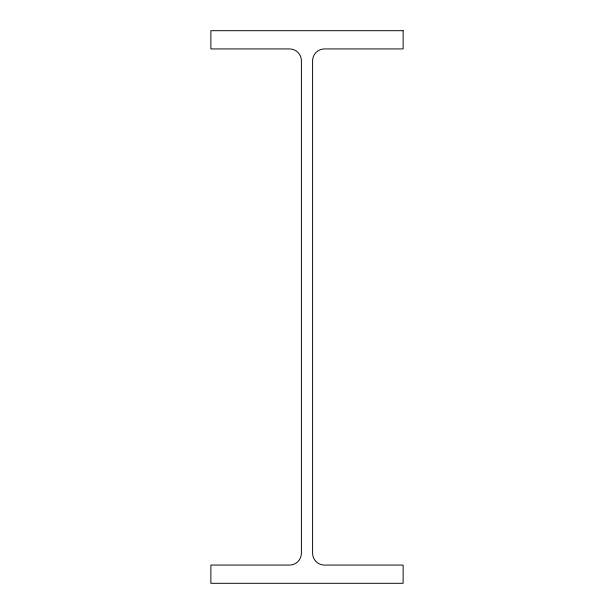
<?xml version="1.0" encoding="UTF-8"?>
<svg xmlns="http://www.w3.org/2000/svg" width="614" height="614" viewBox="0 0 614 614"><rect width="100%" height="100%" fill="white"/><g stroke="black" fill="none" stroke-linecap="round" stroke-linejoin="round"><path stroke-width="0.92" d="M403.129 30.7L210.871 30.7L210.871 48.928L289.547 48.928A11.85 11.85 0 0 1 301.397 60.778L301.397 553.222A11.85 11.85 0 0 1 289.547 565.072L210.871 565.072L210.871 583.3L403.129 583.3L403.129 565.072L324.453 565.072A11.85 11.85 0 0 1 312.603 553.222L312.603 60.778A11.85 11.85 0 0 1 324.453 48.928L403.129 48.928L403.129 30.7"/></g></svg>
